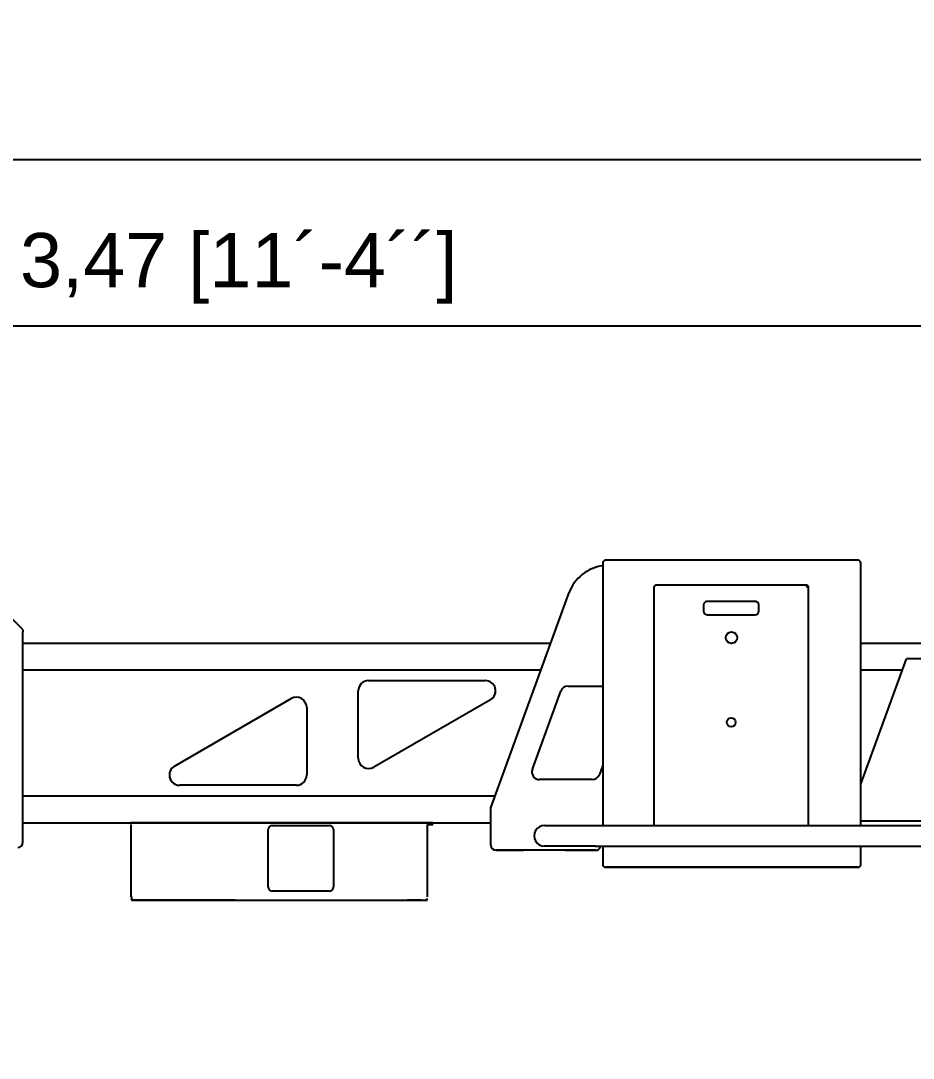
# Model space of a CAD drawing. Header units: inches. Extents: x 19 to 24202, y 17 to 31220.
# Drawn here: x 17270 to 19000, y 9347 to 11357 of the extents above; entities that cross this region are included whole.
import ezdxf

# ---------------------------------------------------------------- set-up
doc = ezdxf.new("R2010")
doc.units = ezdxf.units.IN
doc.header["$MEASUREMENT"] = 0
doc.layers.add('AM_5', color=3, linetype='Continuous', lineweight=25)
doc.styles.add('Aktuální-ISO', font='arial.ttf')
doc.styles.get("Standard").update_dxf_attribs({"font": 'arial.ttf'})
doc.dimstyles.new('AM_ISO$0', dxfattribs={"dimtxt": 3.5, "dimasz": 3.5, "dimexe": 1, "dimexo": 1, "dimgap": 1.5, "dimtad": 1, "dimdsep": 46, "dimtxsty": 'Standard', "dimcen": 0, "dimclrd": 256, "dimclre": 256, "dimclrt": 2, "dimadec": 0, "dimazin": 2, "dimtp": 0.1, "dimtm": 0.1, "dimtfac": 0.71, "dimtdec": 3, "dimtmove": 0, "dimatfit": 3, "dimfxl": 1, "dimlwd": -1, "dimlwe": -1, "dimarcsym": 1})

# ---------------------------------------------------------------- blocks, each defined once
blk = doc.blocks.new('*D30')
at = {"layer": 'AM_5', "linetype": 'ByBlock', "transparency": 16777216}
for p, q in [((15980.9, 9351.6), (15980.9, 10766.4)), ((19299.5, 10765.4), (16085.9, 10765.4)), ((19404.5, 9970.5), (19404.5, 10766.4))]:
    blk.add_line(p, q, dxfattribs=at)
at = {"layer": 'AM_5', "transparency": 16777216}
for points in [[(16085.9, 10782.9), (16085.9, 10747.9), (15980.9, 10765.4)], [(19299.5, 10782.9), (19299.5, 10747.9), (19404.5, 10765.4)]]:
    blk.add_solid(points, dxfattribs=at)
at = {"layer": 'Defpoints', "color": 0, "transparency": 16777216}
for p in [(15980.9, 10765.4), (19404.5, 9969.5), (15980.9, 9350.6)]:
    blk.add_point(p, dxfattribs=at)
at = {"layer": 'AM_5', "color": 2, "transparency": 16777216, "insert": (17692.7, 10877.7), "char_height": 105, "attachment_point": 5, "style": 'Aktuální-ISO'}
blk.add_mtext('3,47 [11´-4´´]', dxfattribs=at)
blk = doc.blocks.new('*D31')
at = {"layer": 'AM_5', "linetype": 'ByBlock', "transparency": 16777216}
for p, q in [((15980.9, 9347.6), (15980.9, 11089.6)), ((16085.9, 11088.6), (22959.5, 11088.6)), ((23064.5, 10222.6), (23064.5, 11089.6))]:
    blk.add_line(p, q, dxfattribs=at)
at = {"layer": 'AM_5', "transparency": 16777216}
for points in [[(16085.9, 11106.1), (16085.9, 11071.1), (15980.9, 11088.6)], [(22959.5, 11106.1), (22959.5, 11071.1), (23064.5, 11088.6)]]:
    blk.add_solid(points, dxfattribs=at)
at = {"layer": 'Defpoints', "color": 0, "transparency": 16777216}
for p in [(23064.5, 11088.6), (23064.5, 10221.6), (15980.9, 9346.6)]:
    blk.add_point(p, dxfattribs=at)
at = {"layer": 'AM_5', "color": 2, "transparency": 16777216, "insert": (19522.7, 11200.9), "char_height": 105, "attachment_point": 5, "style": 'Aktuální-ISO'}
blk.add_mtext('7,13 [23´-5´´]', dxfattribs=at)

msp = doc.modelspace()

# ---------------------------------------------------------------- linework, layer by layer
at = {"color": 253}
for p, q in [((18398.372, 10306.641), (18398.372, 9797.665)), ((18893.372, 10311.641), (18403.372, 10311.641)), ((18898.372, 9797.66), (18898.372, 10306.641)), ((18497.372, 10258.659), (18497.372, 9797.664)), ((18792.372, 10263.659), (18502.372, 10263.659)), ((18797.372, 9797.661), (18797.372, 10258.659)), ((18181.514, 9832.052), (18333.268, 10248.993)), ((17232.443, 10219.2), (17271.585, 10180.058)), ((18593.872, 10225.159), (18593.872, 10213.159)), ((18693.872, 10232.159), (18600.872, 10232.159)), ((18700.872, 10213.159), (18700.872, 10225.159)), ((18600.872, 10206.159), (18693.872, 10206.159)), ((18602.872, 10208.167), (18602.872, 10208.159)), ((17274.514, 9765.129), (17274.514, 10172.987)), ((18634.016, 10161.663), (18634.016, 10161.662)), ((17274.514, 10151.229), (18297.685, 10151.229)), ((18654.8, 10149.663), (18654.8, 10149.662)), ((18898.372, 10151.229), (22728.535, 10151.229)), ((18898.372, 9878.102), (18986.79, 10121.028)), ((19822.238, 10121.028), (18986.79, 10121.028)), ((17274.514, 10099.629), (18278.904, 10099.629)), ((17274.514, 10099.629), (18278.904, 10099.629)), ((17274.514, 10099.629), (18278.904, 10099.629)), ((18898.372, 10099.629), (18979.001, 10099.629)), ((18898.372, 10099.629), (18979.001, 10099.629)), ((18898.372, 10099.629), (18979.001, 10099.629)), ((17944.514, 10078.615), (18170.675, 10078.615)), ((17924.514, 9928.036), (17924.514, 10058.615)), ((18261.909, 9906.762), (18316.869, 10057.762)), ((18330.964, 10067.632), (18398.372, 10067.632)), ((17568.353, 9912.935), (17794.514, 10043.514)), ((18180.675, 10041.294), (17954.514, 9910.716)), ((17824.514, 10026.193), (17824.514, 9895.615)), ((18398.372, 9914.665), (18391.761, 9896.501)), ((17804.514, 9875.615), (17578.353, 9875.615)), ((18377.666, 9886.632), (18276.005, 9886.632)), ((18189.732, 9854.629), (17274.514, 9854.629)), ((18181.514, 9759.632), (18181.514, 9832.052)), ((17274.514, 9802.622), (18181.514, 9802.622)), ((18058.764, 9802.622), (17483.764, 9802.622)), ((17483.764, 9799.622), (17483.764, 9659.622)), ((17757.664, 9797.623), (17868.664, 9797.623)), ((18058.764, 9659.622), (18058.764, 9799.622)), ((18059.264, 9799.622), (18068.764, 9799.622)), ((18068.764, 9799.622), (18068.764, 9802.422)), ((18285.94, 9797.665), (23004.447, 9797.618)), ((19304.514, 9806.028), (18898.372, 9806.028)), ((17749.664, 9678.623), (17749.664, 9789.623)), ((17876.664, 9789.623), (17876.664, 9678.623)), ((18059.264, 9792.422), (18059.264, 9792.387)), ((17274.514, 9765.128), (17274.514, 9765.129)), ((18181.514, 9759.631), (18181.514, 9759.632)), ((18384.514, 9757.665), (22904.514, 9757.618)), ((18394.438, 9757.665), (18393.909, 9756.211)), ((18393.909, 9756.211), (18394.438, 9757.665)), ((18398.372, 9757.665), (18398.372, 9721.641)), ((18898.372, 9721.641), (18898.372, 9757.66)), ((18324.514, 9749.632), (18191.514, 9749.632)), ((18191.514, 9749.631), (18244.514, 9749.631)), ((18384.512, 9749.632), (18324.514, 9749.632)), ((18324.514, 9749.631), (18384.512, 9749.631)), ((18398.372, 9721.641), (18398.372, 9721.641)), ((18893.372, 9716.641), (18403.372, 9716.641)), ((18403.372, 9716.641), (18893.372, 9716.641)), ((18898.372, 9721.641), (18898.372, 9721.641)), ((17749.664, 9678.623), (17749.664, 9678.622)), ((17876.664, 9678.622), (17876.664, 9678.623)), ((17484.764, 9659.622), (17484.764, 9653.221)), ((17484.764, 9653.188), (17484.764, 9653.221)), ((17487.764, 9653.221), (18054.764, 9653.221)), ((17488.264, 9653.187), (17487.764, 9653.187)), ((17685.264, 9653.187), (17502.264, 9653.187)), ((17868.664, 9670.623), (17757.664, 9670.623)), ((17868.664, 9670.622), (17757.664, 9670.622)), ((18047.264, 9653.187), (18019.264, 9653.187)), ((18057.764, 9653.221), (18057.764, 9656.221)), ((18057.764, 9653.221), (18057.764, 9653.188))]:
    msp.add_line(p, q, dxfattribs=at)
for centre, radius in [((18647.872, 10161.663), 11.1), ((18647.372, 9997.659), 8.5)]:
    msp.add_circle(centre, radius, dxfattribs=at)
for centre, radius, start, end in [((18408.444, 10221.632), 80, 97.23262, 159.999995), ((18403.372, 10306.641), 5, 90, 180), ((18893.372, 10306.641), 5, 0, 90), ((18502.372, 10258.659), 5, 90, 180), ((18792.372, 10258.659), 5, 0, 90), ((18792.372, 10258.659), 3, 0, 90), ((18600.872, 10225.159), 7, 90, 180), ((18693.872, 10225.159), 7, 0, 90), ((18600.872, 10213.159), 7, 180, 270), ((18693.872, 10213.159), 7, 270, 0), ((17944.514, 10058.615), 20, 90, 180), ((18170.675, 10058.615), 20, 300.000808, 90), ((18170.675, 10058.615), 20, 300.000808, 359.999861), ((18330.964, 10052.632), 15, 89.999995, 159.999995), ((18330.964, 10052.631), 15, 89.999995, 159.999995), ((17804.514, 10026.193), 20, 0, 120.000808), ((17944.514, 9928.037), 20, 180, 300.000808), ((17944.514, 9928.036), 20, 180, 300.000808), ((17578.353, 9895.615), 20, 120.000808, 270), ((17578.353, 9895.615), 20, 180.000139, 270), ((17804.514, 9895.615), 20, 270, 0), ((17804.514, 9895.615), 20, 270, 0), ((18276.005, 9901.632), 15, 159.999995, 269.999995), ((18276.005, 9901.631), 15, 159.999995, 179.998237), ((18377.666, 9901.632), 15, 269.999995, 339.999995), ((17757.664, 9789.623), 8, 90, 180), ((17868.664, 9789.623), 8, 0, 90), ((18285.349, 9777.612), 19.999, 89.302326, 270), ((17264.514, 9765.128), 10, 270, 0), ((18191.514, 9759.632), 10, 179.999995, 269.999995), ((18191.514, 9759.631), 10, 179.999995, 269.999995), ((18384.512, 9759.632), 10, 269.999995, 339.999995), ((18384.512, 9759.631), 10, 269.999995, 339.999995), ((18403.372, 9721.641), 5, 180, 270), ((18403.372, 9721.641), 5, 180, 270), ((18893.372, 9721.641), 5, 270, 0), ((18893.372, 9721.641), 5, 270, 0), ((17757.664, 9678.623), 8, 180, 270), ((17757.664, 9678.622), 8, 180, 270), ((17868.664, 9678.623), 8, 270, 0), ((17868.664, 9678.622), 8, 270, 0)]:
    msp.add_arc(centre, radius, start, end, dxfattribs=at)
for centre, major_axis, start_param, end_param in [((18058.764, 9802.62), (10, 0), 6.28318423, 7.8539811), ((18058.764, 9799.62), (10, 0), 1.52077546, 1.57079633), ((18058.764, 9799.589), (-10, 0), 1.57079633, 1.62081718), ((17487.764, 9653.221), (-3, 0), 4.71238815, 6.28318364), ((17487.764, 9653.188), (-3, 0), 6.2831848, 7.85398163), ((17491.764, 9653.204), (-3.5, 0), 3.14159045, 6.28318311), ((17498.764, 9653.22), (-3.5, 0), 3.14159045, 6.28318311), ((18054.764, 9653.221), (3, 0), 6.28318367, 7.85398163), ((18054.764, 9653.188), (3, 0), 4.71238657, 6.28318049)]:
    msp.add_ellipse(centre, major_axis=major_axis, ratio=0.00017158, start_param=start_param, end_param=end_param, dxfattribs=at)
for points, knots in [([(17271.585, 10180.058), (17271.955, 10179.688), (17272.296, 10179.289), (17272.912, 10178.441), (17273.186, 10177.994), (17273.662, 10177.061), (17273.863, 10176.575), (17274.186, 10175.579), (17274.309, 10175.069), (17274.473, 10174.034), (17274.514, 10173.511), (17274.514, 10172.987)], [0.785398163, 0.785398163, 0.785398163, 0.785398163, 0.942477796, 0.942477796, 1.099557429, 1.099557429, 1.256637061, 1.256637061, 1.413716694, 1.413716694, 1.570796327, 1.570796327, 1.570796327, 1.570796327]), ([(18384.514, 9757.665), (18375.013, 9757.665), (18365.416, 9757.665), (18347.249, 9757.665), (18338.493, 9757.665), (18322.606, 9757.664), (18315.319, 9757.664), (18302.922, 9757.663), (18297.69, 9757.662), (18289.778, 9757.66), (18287.019, 9757.66), (18285.285, 9757.659), (18285.022, 9757.659), (18284.712, 9757.658), (18284.615, 9757.658), (18284.614, 9757.658), (18284.614, 9757.658), (18284.614, 9757.658)], [0, 0, 0, 0, 2.8503976, 2.8503976, 5.68086753, 5.68086753, 8.51160261, 8.51160261, 11.34228725, 11.34228725, 14.17280628, 14.17280628, 14.87294294, 14.87294294, 15.39797696, 15.39797696, 15.40106226, 15.40106226, 15.40106226, 15.40106226])]:
    msp.add_open_spline(points, degree=3, knots=knots, dxfattribs=at)

# ---------------------------------------------------------------- dimensions: what is measured, and where the dimension line sits
at = {"layer": 'AM_5'}
dim = msp.add_linear_dim(base=(23064.514, 11088.606), p1=(15980.923, 9346.554), p2=(23064.514, 10221.61), text='7,13 [23´-5´´]', dimstyle='AM_ISO$0', override={"dimtxt": 105, "dimasz": 105, "dimgap": 45, "dimpost": '', "dimtxsty": 'Aktuální-ISO', "dimadec": 2}, dxfattribs=at)
dim.commit()
dim.dimension.update_dxf_attribs({"geometry": '*D31', "text_midpoint": (19522.718, 11200.896)})
dim = msp.add_linear_dim(base=(15980.923, 10765.422), p1=(19404.514, 9969.528), p2=(15980.923, 9350.554), angle=180, text='3,47 [11´-4´´]', dimstyle='AM_ISO$0', override={"dimtxt": 105, "dimasz": 105, "dimgap": 45, "dimtxsty": 'Aktuální-ISO', "dimadec": 2}, dxfattribs=at)
dim.commit()
dim.dimension.update_dxf_attribs({"geometry": '*D30', "text_midpoint": (17692.718, 10877.712)})

doc.saveas('drawing.dxf')
